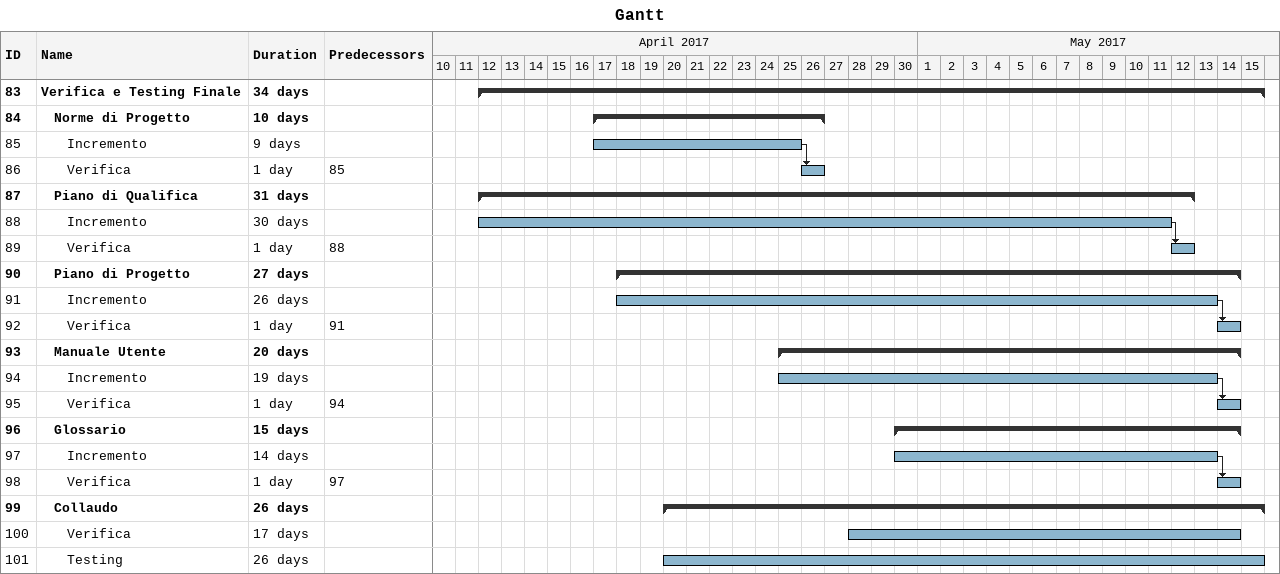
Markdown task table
Gantt

| ID | Level | Task | Duration | Start | Finish | Predecessors |
|---|---|---|---|---|---|---|
| 83 | 1 | **Verifica e Testing Finale** | 34d | 2017-04-12 | 2017-05-15 |  |
| 84 | 2 | **Norme di Progetto** | 10d | 2017-04-17 | 2017-04-26 |  |
| 85 | 3 | Incremento | 9d | 2017-04-17 | 2017-04-25 |  |
| 86 | 3 | Verifica | 1d | 2017-04-26 | 2017-04-26 | 85 |
| 87 | 2 | **Piano di Qualifica** | 31d | 2017-04-12 | 2017-05-12 |  |
| 88 | 3 | Incremento | 30d | 2017-04-12 | 2017-05-11 |  |
| 89 | 3 | Verifica | 1d | 2017-05-12 | 2017-05-12 | 88 |
| 90 | 2 | **Piano di Progetto** | 27d | 2017-04-18 | 2017-05-14 |  |
| 91 | 3 | Incremento | 26d | 2017-04-18 | 2017-05-13 |  |
| 92 | 3 | Verifica | 1d | 2017-05-14 | 2017-05-14 | 91 |
| 93 | 2 | **Manuale Utente** | 20d | 2017-04-25 | 2017-05-14 |  |
| 94 | 3 | Incremento | 19d | 2017-04-25 | 2017-05-13 |  |
| 95 | 3 | Verifica | 1d | 2017-05-14 | 2017-05-14 | 94 |
| 96 | 2 | **Glossario** | 15d | 2017-04-30 | 2017-05-14 |  |
| 97 | 3 | Incremento | 14d | 2017-04-30 | 2017-05-13 |  |
| 98 | 3 | Verifica | 1d | 2017-05-14 | 2017-05-14 | 97 |
| 99 | 2 | **Collaudo** | 26d | 2017-04-20 | 2017-05-15 |  |
| 100 | 3 | Verifica | 17d | 2017-04-28 | 2017-05-14 |  |
| 101 | 3 | Testing | 26d | 2017-04-20 | 2017-05-15 |  |
